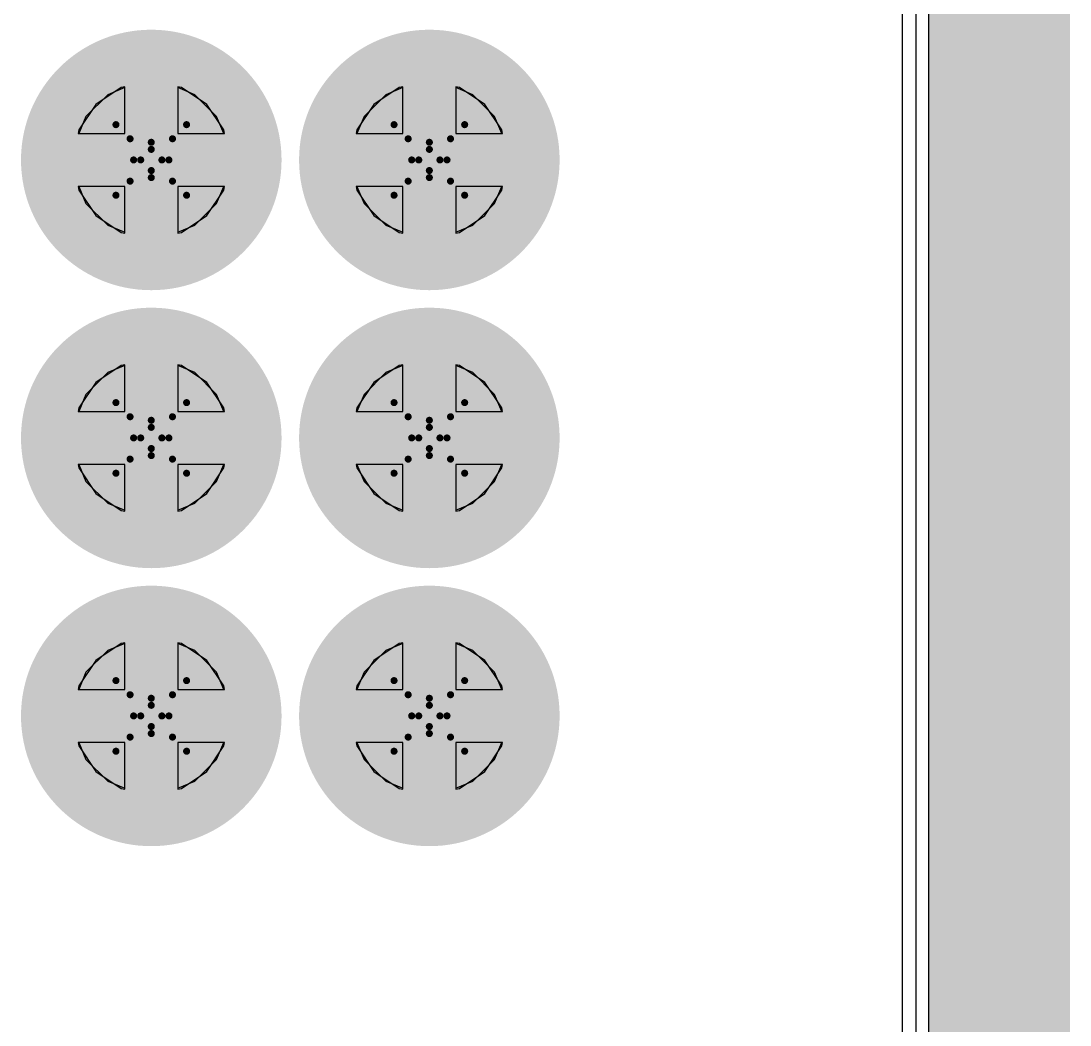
# Model space of a CAD drawing. Header units: millimetres. Extents: x -0.2 to 11.1, y -5.4 to 4.7.
# Drawn here: x 2.4198 to 2.7169, y 1.8376 to 2.122 of the extents above; entities that cross this region are included whole.
import ezdxf

# ---------------------------------------------------------------- set-up
doc = ezdxf.new("R2010")
doc.units = ezdxf.units.MM
doc.header["$MEASUREMENT"] = 0
for name, color, linetype in [('BottomLayer', 5, 'Continuous'), ('DrillDrawing', 1, 'Continuous'), ('InternalPlane1', 76, 'Continuous'), ('InternalPlane2', 16, 'Continuous'), ('KeepOutLayer', 6, 'Continuous'), ('Mechanical1', 6, 'Continuous'), ('Mechanical13', 56, 'Continuous'), ('Mechanical3', 76, 'Continuous'), ('Mechanical5', 56, 'Continuous'), ('TopLayer', 1, 'Continuous'), ('TopOverlay', 2, 'Continuous'), ('ViaHoleLayer', 16, 'Continuous')]:
    doc.layers.add(name, color=color, linetype=linetype)

# ---------------------------------------------------------------- blocks, each defined once
blk = doc.blocks.new('HEADER_2_54MM_1X5___H_SMD_65')
at = {"layer": 'Mechanical1', "const_width": 0.00394}
blk.add_lwpolyline([(-0.26, -0.44917), (0.26, -0.44917)], dxfattribs=at)
at = {"layer": 'Mechanical3', "const_width": 0.00394}
blk.add_lwpolyline([(-0.26299, -0.45669), (0.26457, -0.45669)], dxfattribs=at)
at = {"layer": 'Mechanical5', "const_width": 0.00394}
blk.add_lwpolyline([(-0.26299, -0.45669), (0.26457, -0.45669)], dxfattribs=at)
at = {"layer": 'TopOverlay', "const_width": 0.00787}
blk.add_lwpolyline([(-0.26299, -0.45669), (0.26457, -0.45669)], dxfattribs=at)

msp = doc.modelspace()

# ---------------------------------------------------------------- hatches: boundary and pattern name
at = {"layer": 'BottomLayer'}
h = msp.add_hatch(color=5, dxfattribs=at)
edge = h.paths.add_edge_path()
edge.add_arc((2.45669, 2.08268), 0.01181, 0, 360)
h = msp.add_hatch(color=5, dxfattribs=at)
edge = h.paths.add_edge_path()
edge.add_arc((2.53543, 2.08268), 0.01181, 0, 360)
h = msp.add_hatch(color=5, dxfattribs=at)
edge = h.paths.add_edge_path()
edge.add_arc((2.45669, 2.00394), 0.01181, 0, 360)
h = msp.add_hatch(color=5, dxfattribs=at)
edge = h.paths.add_edge_path()
edge.add_arc((2.53543, 2.00394), 0.01181, 0, 360)
h = msp.add_hatch(color=5, dxfattribs=at)
edge = h.paths.add_edge_path()
edge.add_arc((2.45669, 1.9252), 0.01181, 0, 360)
h = msp.add_hatch(color=5, dxfattribs=at)
edge = h.paths.add_edge_path()
edge.add_arc((2.53543, 1.9252), 0.01181, 0, 360)
at = {"layer": 'InternalPlane2'}
h = msp.add_hatch(color=16, dxfattribs=at)
edge = h.paths.add_edge_path()
edge.add_arc((2.45669, 2.08268), 0.03689, 0, 360)
h = msp.add_hatch(color=16, dxfattribs=at)
edge = h.paths.add_edge_path()
edge.add_arc((2.53543, 2.08268), 0.03689, 0, 360)
h = msp.add_hatch(color=16, dxfattribs=at)
edge = h.paths.add_edge_path()
edge.add_arc((2.45669, 2.00394), 0.03689, 0, 360)
h = msp.add_hatch(color=16, dxfattribs=at)
edge = h.paths.add_edge_path()
edge.add_arc((2.53543, 2.00394), 0.03689, 0, 360)
h = msp.add_hatch(color=16, dxfattribs=at)
edge = h.paths.add_edge_path()
edge.add_arc((2.45669, 1.9252), 0.03689, 0, 360)
h = msp.add_hatch(color=16, dxfattribs=at)
edge = h.paths.add_edge_path()
edge.add_arc((2.53543, 1.9252), 0.03689, 0, 360)
at = {"layer": 'TopLayer'}
h = msp.add_hatch(color=1, dxfattribs=at)
edge = h.paths.add_edge_path()
edge.add_arc((2.45669, 2.08268), 0.01181, 0, 360)
h = msp.add_hatch(color=1, dxfattribs=at)
edge = h.paths.add_edge_path()
edge.add_arc((2.53543, 2.08268), 0.01181, 0, 360)
h = msp.add_hatch(color=1, dxfattribs=at)
edge = h.paths.add_edge_path()
edge.add_arc((2.45669, 2.00394), 0.01181, 0, 360)
h = msp.add_hatch(color=1, dxfattribs=at)
edge = h.paths.add_edge_path()
edge.add_arc((2.53543, 2.00394), 0.01181, 0, 360)
h = msp.add_hatch(color=1, dxfattribs=at)
edge = h.paths.add_edge_path()
edge.add_arc((2.45669, 1.9252), 0.01181, 0, 360)
h = msp.add_hatch(color=1, dxfattribs=at)
edge = h.paths.add_edge_path()
edge.add_arc((2.53543, 1.9252), 0.01181, 0, 360)
at = {"layer": 'ViaHoleLayer'}
h = msp.add_hatch(color=16, dxfattribs=at)
edge = h.paths.add_edge_path()
edge.add_arc((2.45669, 2.08268), 0.00689, 0, 360)
h = msp.add_hatch(color=16, dxfattribs=at)
edge = h.paths.add_edge_path()
edge.add_arc((2.53543, 2.08268), 0.00689, 0, 360)
h = msp.add_hatch(color=16, dxfattribs=at)
edge = h.paths.add_edge_path()
edge.add_arc((2.45669, 2.00394), 0.00689, 0, 360)
h = msp.add_hatch(color=16, dxfattribs=at)
edge = h.paths.add_edge_path()
edge.add_arc((2.53543, 2.00394), 0.00689, 0, 360)
h = msp.add_hatch(color=16, dxfattribs=at)
edge = h.paths.add_edge_path()
edge.add_arc((2.45669, 1.9252), 0.00689, 0, 360)
h = msp.add_hatch(color=16, dxfattribs=at)
edge = h.paths.add_edge_path()
edge.add_arc((2.53543, 1.9252), 0.00689, 0, 360)

# ---------------------------------------------------------------- linework, layer by layer
at = {"layer": 'BottomLayer'}
for p, q in [((2.66929, 2.34646), (2.66929, 1.2126)), ((2.44818, 2.10322), (2.44097, 2.0984)), ((2.44919, 2.10342), (2.44818, 2.10322)), ((2.44919, 2.09018), (2.44919, 2.10342)), ((2.4652, 2.10322), (2.46419, 2.10342)), ((2.46419, 2.10342), (2.46419, 2.09018)), ((2.47242, 2.0984), (2.4652, 2.10322)), ((2.52692, 2.10322), (2.51971, 2.0984)), ((2.52793, 2.10342), (2.52692, 2.10322)), ((2.52793, 2.09018), (2.52793, 2.10342)), ((2.54394, 2.10322), (2.54293, 2.10342)), ((2.54293, 2.10342), (2.54293, 2.09018)), ((2.55116, 2.0984), (2.54394, 2.10322)), ((2.44097, 2.0984), (2.43615, 2.09119)), ((2.47724, 2.09119), (2.47242, 2.0984)), ((2.51971, 2.0984), (2.51489, 2.09119)), ((2.55598, 2.09119), (2.55116, 2.0984)), ((2.43615, 2.09119), (2.43595, 2.09018)), ((2.43595, 2.09018), (2.44919, 2.09018)), ((2.46419, 2.09018), (2.47744, 2.09018)), ((2.47744, 2.09018), (2.47724, 2.09119)), ((2.51489, 2.09119), (2.51469, 2.09018)), ((2.51469, 2.09018), (2.52793, 2.09018)), ((2.54293, 2.09018), (2.55618, 2.09018)), ((2.55618, 2.09018), (2.55598, 2.09119)), ((2.44919, 2.07518), (2.43595, 2.07518)), ((2.43595, 2.07518), (2.43615, 2.07417)), ((2.43615, 2.07417), (2.44097, 2.06695)), ((2.44919, 2.06193), (2.44919, 2.07518)), ((2.47744, 2.07518), (2.46419, 2.07518)), ((2.46419, 2.07518), (2.46419, 2.06193)), ((2.47242, 2.06695), (2.47724, 2.07417)), ((2.47724, 2.07417), (2.47744, 2.07518)), ((2.52793, 2.07518), (2.51469, 2.07518)), ((2.51469, 2.07518), (2.51489, 2.07417)), ((2.51489, 2.07417), (2.51971, 2.06695)), ((2.52793, 2.06193), (2.52793, 2.07518)), ((2.55618, 2.07518), (2.54293, 2.07518)), ((2.54293, 2.07518), (2.54293, 2.06193)), ((2.55116, 2.06695), (2.55598, 2.07417)), ((2.55598, 2.07417), (2.55618, 2.07518)), ((2.44097, 2.06695), (2.44818, 2.06213)), ((2.4652, 2.06213), (2.47242, 2.06695)), ((2.51971, 2.06695), (2.52692, 2.06213)), ((2.54394, 2.06213), (2.55116, 2.06695)), ((2.44818, 2.06213), (2.44919, 2.06193)), ((2.46419, 2.06193), (2.4652, 2.06213)), ((2.52692, 2.06213), (2.52793, 2.06193)), ((2.54293, 2.06193), (2.54394, 2.06213)), ((2.44818, 2.02448), (2.44097, 2.01966)), ((2.44919, 2.02468), (2.44818, 2.02448)), ((2.44919, 2.01144), (2.44919, 2.02468)), ((2.4652, 2.02448), (2.46419, 2.02468)), ((2.46419, 2.02468), (2.46419, 2.01144)), ((2.47242, 2.01966), (2.4652, 2.02448)), ((2.52692, 2.02448), (2.51971, 2.01966)), ((2.52793, 2.02468), (2.52692, 2.02448)), ((2.52793, 2.01144), (2.52793, 2.02468)), ((2.54394, 2.02448), (2.54293, 2.02468)), ((2.54293, 2.02468), (2.54293, 2.01144)), ((2.55116, 2.01966), (2.54394, 2.02448)), ((2.44097, 2.01966), (2.43615, 2.01245)), ((2.47724, 2.01245), (2.47242, 2.01966)), ((2.51971, 2.01966), (2.51489, 2.01245)), ((2.55598, 2.01245), (2.55116, 2.01966)), ((2.43615, 2.01245), (2.43595, 2.01144)), ((2.43595, 2.01144), (2.44919, 2.01144)), ((2.46419, 2.01144), (2.47744, 2.01144)), ((2.47744, 2.01144), (2.47724, 2.01245)), ((2.51489, 2.01245), (2.51469, 2.01144)), ((2.51469, 2.01144), (2.52793, 2.01144)), ((2.54293, 2.01144), (2.55618, 2.01144)), ((2.55618, 2.01144), (2.55598, 2.01245)), ((2.44919, 1.99644), (2.43595, 1.99644)), ((2.43595, 1.99644), (2.43615, 1.99543)), ((2.44919, 1.98319), (2.44919, 1.99644)), ((2.47744, 1.99644), (2.46419, 1.99644)), ((2.46419, 1.99644), (2.46419, 1.98319)), ((2.47724, 1.99543), (2.47744, 1.99644)), ((2.52793, 1.99644), (2.51469, 1.99644)), ((2.51469, 1.99644), (2.51489, 1.99543)), ((2.52793, 1.98319), (2.52793, 1.99644)), ((2.55618, 1.99644), (2.54293, 1.99644)), ((2.54293, 1.99644), (2.54293, 1.98319)), ((2.55598, 1.99543), (2.55618, 1.99644)), ((2.43615, 1.99543), (2.44097, 1.98821)), ((2.47242, 1.98821), (2.47724, 1.99543)), ((2.51489, 1.99543), (2.51971, 1.98821)), ((2.55116, 1.98821), (2.55598, 1.99543)), ((2.44097, 1.98821), (2.44818, 1.98339)), ((2.4652, 1.98339), (2.47242, 1.98821)), ((2.51971, 1.98821), (2.52692, 1.98339)), ((2.54394, 1.98339), (2.55116, 1.98821)), ((2.44818, 1.98339), (2.44919, 1.98319)), ((2.46419, 1.98319), (2.4652, 1.98339)), ((2.52692, 1.98339), (2.52793, 1.98319)), ((2.54293, 1.98319), (2.54394, 1.98339)), ((2.44818, 1.94574), (2.44097, 1.94092)), ((2.44919, 1.94594), (2.44818, 1.94574)), ((2.44919, 1.9327), (2.44919, 1.94594)), ((2.4652, 1.94574), (2.46419, 1.94594)), ((2.46419, 1.94594), (2.46419, 1.9327)), ((2.47242, 1.94092), (2.4652, 1.94574)), ((2.52692, 1.94574), (2.51971, 1.94092)), ((2.52793, 1.94594), (2.52692, 1.94574)), ((2.52793, 1.9327), (2.52793, 1.94594)), ((2.54394, 1.94574), (2.54293, 1.94594)), ((2.54293, 1.94594), (2.54293, 1.9327)), ((2.55116, 1.94092), (2.54394, 1.94574)), ((2.44097, 1.94092), (2.43615, 1.93371)), ((2.47724, 1.93371), (2.47242, 1.94092)), ((2.51971, 1.94092), (2.51489, 1.93371)), ((2.55598, 1.93371), (2.55116, 1.94092)), ((2.43615, 1.93371), (2.43595, 1.9327)), ((2.43595, 1.9327), (2.44919, 1.9327)), ((2.46419, 1.9327), (2.47744, 1.9327)), ((2.47744, 1.9327), (2.47724, 1.93371)), ((2.51489, 1.93371), (2.51469, 1.9327)), ((2.51469, 1.9327), (2.52793, 1.9327)), ((2.54293, 1.9327), (2.55618, 1.9327)), ((2.55618, 1.9327), (2.55598, 1.93371)), ((2.44919, 1.9177), (2.43595, 1.9177)), ((2.43595, 1.9177), (2.43615, 1.91669)), ((2.43615, 1.91669), (2.44097, 1.90947)), ((2.44919, 1.90445), (2.44919, 1.9177)), ((2.47744, 1.9177), (2.46419, 1.9177)), ((2.46419, 1.9177), (2.46419, 1.90445)), ((2.47242, 1.90947), (2.47724, 1.91669)), ((2.47724, 1.91669), (2.47744, 1.9177)), ((2.52793, 1.9177), (2.51469, 1.9177)), ((2.51469, 1.9177), (2.51489, 1.91669)), ((2.51489, 1.91669), (2.51971, 1.90947)), ((2.52793, 1.90445), (2.52793, 1.9177)), ((2.55618, 1.9177), (2.54293, 1.9177)), ((2.54293, 1.9177), (2.54293, 1.90445)), ((2.55116, 1.90947), (2.55598, 1.91669)), ((2.55598, 1.91669), (2.55618, 1.9177)), ((2.44097, 1.90947), (2.44818, 1.90465)), ((2.4652, 1.90465), (2.47242, 1.90947)), ((2.51971, 1.90947), (2.52692, 1.90465)), ((2.54394, 1.90465), (2.55116, 1.90947)), ((2.44818, 1.90465), (2.44919, 1.90445)), ((2.46419, 1.90445), (2.4652, 1.90465)), ((2.52692, 1.90465), (2.52793, 1.90445)), ((2.54293, 1.90445), (2.54394, 1.90465))]:
    msp.add_line(p, q, dxfattribs=at)
at = {"layer": 'DrillDrawing', "const_width": 0.002}
for points in [[(2.44669, 2.09268), (2.45669, 2.08768)], [(2.44669, 2.09268), (2.45169, 2.08268)], [(2.45669, 2.08768), (2.46669, 2.09268)], [(2.46169, 2.08268), (2.46669, 2.09268)], [(2.52543, 2.09268), (2.53543, 2.08768)], [(2.52543, 2.09268), (2.53043, 2.08268)], [(2.53543, 2.08768), (2.54543, 2.09268)], [(2.54043, 2.08268), (2.54543, 2.09268)], [(2.45069, 2.08868), (2.45669, 2.08568)], [(2.45069, 2.08868), (2.45369, 2.08268)], [(2.45669, 2.08568), (2.46269, 2.08868)], [(2.45969, 2.08268), (2.46269, 2.08868)], [(2.52943, 2.08868), (2.53543, 2.08568)], [(2.52943, 2.08868), (2.53243, 2.08268)], [(2.53543, 2.08568), (2.54143, 2.08868)], [(2.53843, 2.08268), (2.54143, 2.08868)], [(2.44669, 2.07268), (2.45169, 2.08268)], [(2.45069, 2.07668), (2.45369, 2.08268)], [(2.45969, 2.08268), (2.46269, 2.07668)], [(2.46169, 2.08268), (2.46669, 2.07268)], [(2.52543, 2.07268), (2.53043, 2.08268)], [(2.52943, 2.07668), (2.53243, 2.08268)], [(2.53843, 2.08268), (2.54143, 2.07668)], [(2.54043, 2.08268), (2.54543, 2.07268)], [(2.45069, 2.07668), (2.45669, 2.07968)], [(2.45669, 2.07968), (2.46269, 2.07668)], [(2.52943, 2.07668), (2.53543, 2.07968)], [(2.53543, 2.07968), (2.54143, 2.07668)], [(2.44669, 2.07268), (2.45669, 2.07768)], [(2.45669, 2.07768), (2.46669, 2.07268)], [(2.52543, 2.07268), (2.53543, 2.07768)], [(2.53543, 2.07768), (2.54543, 2.07268)], [(2.44669, 2.01394), (2.45669, 2.00894)], [(2.44669, 2.01394), (2.45169, 2.00394)], [(2.45669, 2.00894), (2.46669, 2.01394)], [(2.46169, 2.00394), (2.46669, 2.01394)], [(2.52543, 2.01394), (2.53543, 2.00894)], [(2.52543, 2.01394), (2.53043, 2.00394)], [(2.53543, 2.00894), (2.54543, 2.01394)], [(2.54043, 2.00394), (2.54543, 2.01394)], [(2.45069, 2.00994), (2.45669, 2.00694)], [(2.45069, 2.00994), (2.45369, 2.00394)], [(2.45669, 2.00694), (2.46269, 2.00994)], [(2.45969, 2.00394), (2.46269, 2.00994)], [(2.52943, 2.00994), (2.53543, 2.00694)], [(2.52943, 2.00994), (2.53243, 2.00394)], [(2.53543, 2.00694), (2.54143, 2.00994)], [(2.53843, 2.00394), (2.54143, 2.00994)], [(2.44669, 1.99394), (2.45169, 2.00394)], [(2.45069, 1.99794), (2.45369, 2.00394)], [(2.45969, 2.00394), (2.46269, 1.99794)], [(2.46169, 2.00394), (2.46669, 1.99394)], [(2.52543, 1.99394), (2.53043, 2.00394)], [(2.52943, 1.99794), (2.53243, 2.00394)], [(2.53843, 2.00394), (2.54143, 1.99794)], [(2.54043, 2.00394), (2.54543, 1.99394)], [(2.44669, 1.99394), (2.45669, 1.99894)], [(2.45069, 1.99794), (2.45669, 2.00094)], [(2.45669, 2.00094), (2.46269, 1.99794)], [(2.45669, 1.99894), (2.46669, 1.99394)], [(2.52543, 1.99394), (2.53543, 1.99894)], [(2.52943, 1.99794), (2.53543, 2.00094)], [(2.53543, 2.00094), (2.54143, 1.99794)], [(2.53543, 1.99894), (2.54543, 1.99394)], [(2.44669, 1.9352), (2.45669, 1.9302)], [(2.44669, 1.9352), (2.45169, 1.9252)], [(2.45669, 1.9302), (2.46669, 1.9352)], [(2.46169, 1.9252), (2.46669, 1.9352)], [(2.52543, 1.9352), (2.53543, 1.9302)], [(2.52543, 1.9352), (2.53043, 1.9252)], [(2.53543, 1.9302), (2.54543, 1.9352)], [(2.54043, 1.9252), (2.54543, 1.9352)], [(2.45069, 1.9312), (2.45669, 1.9282)], [(2.45069, 1.9312), (2.45369, 1.9252)], [(2.45669, 1.9282), (2.46269, 1.9312)], [(2.45969, 1.9252), (2.46269, 1.9312)], [(2.52943, 1.9312), (2.53543, 1.9282)], [(2.52943, 1.9312), (2.53243, 1.9252)], [(2.53543, 1.9282), (2.54143, 1.9312)], [(2.53843, 1.9252), (2.54143, 1.9312)], [(2.44669, 1.9152), (2.45169, 1.9252)], [(2.45069, 1.9192), (2.45369, 1.9252)], [(2.45969, 1.9252), (2.46269, 1.9192)], [(2.46169, 1.9252), (2.46669, 1.9152)], [(2.52543, 1.9152), (2.53043, 1.9252)], [(2.52943, 1.9192), (2.53243, 1.9252)], [(2.53843, 1.9252), (2.54143, 1.9192)], [(2.54043, 1.9252), (2.54543, 1.9152)], [(2.45069, 1.9192), (2.45669, 1.9222)], [(2.45669, 1.9222), (2.46269, 1.9192)], [(2.52943, 1.9192), (2.53543, 1.9222)], [(2.53543, 1.9222), (2.54143, 1.9192)], [(2.44669, 1.9152), (2.45669, 1.9202)], [(2.45669, 1.9202), (2.46669, 1.9152)], [(2.52543, 1.9152), (2.53543, 1.9202)], [(2.53543, 1.9202), (2.54543, 1.9152)]]:
    msp.add_lwpolyline(points, dxfattribs=at)
at = {"layer": 'DrillDrawing', "const_width": 0.001}
for points in [[(2.44619, 2.09268, 1), (2.44719, 2.09268, 1)], [(2.44619, 2.09268, 1), (2.44719, 2.09268, 1)], [(2.46619, 2.09268, 1), (2.46719, 2.09268, 1)], [(2.46619, 2.09268, 1), (2.46719, 2.09268, 1)], [(2.52493, 2.09268, 1), (2.52593, 2.09268, 1)], [(2.52493, 2.09268, 1), (2.52593, 2.09268, 1)], [(2.54493, 2.09268, 1), (2.54593, 2.09268, 1)], [(2.54493, 2.09268, 1), (2.54593, 2.09268, 1)], [(2.45019, 2.08868, 1), (2.45119, 2.08868, 1)], [(2.45019, 2.08868, 1), (2.45119, 2.08868, 1)], [(2.45619, 2.08768, 1), (2.45719, 2.08768, 1)], [(2.45619, 2.08768, 1), (2.45719, 2.08768, 1)], [(2.46219, 2.08868, 1), (2.46319, 2.08868, 1)], [(2.46219, 2.08868, 1), (2.46319, 2.08868, 1)], [(2.52893, 2.08868, 1), (2.52993, 2.08868, 1)], [(2.52893, 2.08868, 1), (2.52993, 2.08868, 1)], [(2.53493, 2.08768, 1), (2.53593, 2.08768, 1)], [(2.53493, 2.08768, 1), (2.53593, 2.08768, 1)], [(2.54093, 2.08868, 1), (2.54193, 2.08868, 1)], [(2.54093, 2.08868, 1), (2.54193, 2.08868, 1)], [(2.45619, 2.08568, 1), (2.45719, 2.08568, 1)], [(2.45619, 2.08568, 1), (2.45719, 2.08568, 1)], [(2.53493, 2.08568, 1), (2.53593, 2.08568, 1)], [(2.53493, 2.08568, 1), (2.53593, 2.08568, 1)], [(2.45119, 2.08268, 1), (2.45219, 2.08268, 1)], [(2.45119, 2.08268, 1), (2.45219, 2.08268, 1)], [(2.45319, 2.08268, 1), (2.45419, 2.08268, 1)], [(2.45319, 2.08268, 1), (2.45419, 2.08268, 1)], [(2.45919, 2.08268, 1), (2.46019, 2.08268, 1)], [(2.45919, 2.08268, 1), (2.46019, 2.08268, 1)], [(2.46119, 2.08268, 1), (2.46219, 2.08268, 1)], [(2.46119, 2.08268, 1), (2.46219, 2.08268, 1)], [(2.52993, 2.08268, 1), (2.53093, 2.08268, 1)], [(2.52993, 2.08268, 1), (2.53093, 2.08268, 1)], [(2.53193, 2.08268, 1), (2.53293, 2.08268, 1)], [(2.53193, 2.08268, 1), (2.53293, 2.08268, 1)], [(2.53793, 2.08268, 1), (2.53893, 2.08268, 1)], [(2.53793, 2.08268, 1), (2.53893, 2.08268, 1)], [(2.53993, 2.08268, 1), (2.54093, 2.08268, 1)], [(2.53993, 2.08268, 1), (2.54093, 2.08268, 1)], [(2.45619, 2.07968, 1), (2.45719, 2.07968, 1)], [(2.45619, 2.07968, 1), (2.45719, 2.07968, 1)], [(2.53493, 2.07968, 1), (2.53593, 2.07968, 1)], [(2.53493, 2.07968, 1), (2.53593, 2.07968, 1)], [(2.45019, 2.07668, 1), (2.45119, 2.07668, 1)], [(2.45019, 2.07668, 1), (2.45119, 2.07668, 1)], [(2.45619, 2.07768, 1), (2.45719, 2.07768, 1)], [(2.45619, 2.07768, 1), (2.45719, 2.07768, 1)], [(2.46219, 2.07668, 1), (2.46319, 2.07668, 1)], [(2.46219, 2.07668, 1), (2.46319, 2.07668, 1)], [(2.52893, 2.07668, 1), (2.52993, 2.07668, 1)], [(2.52893, 2.07668, 1), (2.52993, 2.07668, 1)], [(2.53493, 2.07768, 1), (2.53593, 2.07768, 1)], [(2.53493, 2.07768, 1), (2.53593, 2.07768, 1)], [(2.54093, 2.07668, 1), (2.54193, 2.07668, 1)], [(2.54093, 2.07668, 1), (2.54193, 2.07668, 1)], [(2.44619, 2.07268, 1), (2.44719, 2.07268, 1)], [(2.44619, 2.07268, 1), (2.44719, 2.07268, 1)], [(2.46619, 2.07268, 1), (2.46719, 2.07268, 1)], [(2.46619, 2.07268, 1), (2.46719, 2.07268, 1)], [(2.52493, 2.07268, 1), (2.52593, 2.07268, 1)], [(2.52493, 2.07268, 1), (2.52593, 2.07268, 1)], [(2.54493, 2.07268, 1), (2.54593, 2.07268, 1)], [(2.54493, 2.07268, 1), (2.54593, 2.07268, 1)], [(2.44619, 2.01394, 1), (2.44719, 2.01394, 1)], [(2.44619, 2.01394, 1), (2.44719, 2.01394, 1)], [(2.46619, 2.01394, 1), (2.46719, 2.01394, 1)], [(2.46619, 2.01394, 1), (2.46719, 2.01394, 1)], [(2.52493, 2.01394, 1), (2.52593, 2.01394, 1)], [(2.52493, 2.01394, 1), (2.52593, 2.01394, 1)], [(2.54493, 2.01394, 1), (2.54593, 2.01394, 1)], [(2.54493, 2.01394, 1), (2.54593, 2.01394, 1)], [(2.45019, 2.00994, 1), (2.45119, 2.00994, 1)], [(2.45019, 2.00994, 1), (2.45119, 2.00994, 1)], [(2.45619, 2.00894, 1), (2.45719, 2.00894, 1)], [(2.45619, 2.00894, 1), (2.45719, 2.00894, 1)], [(2.46219, 2.00994, 1), (2.46319, 2.00994, 1)], [(2.46219, 2.00994, 1), (2.46319, 2.00994, 1)], [(2.52893, 2.00994, 1), (2.52993, 2.00994, 1)], [(2.52893, 2.00994, 1), (2.52993, 2.00994, 1)], [(2.53493, 2.00894, 1), (2.53593, 2.00894, 1)], [(2.53493, 2.00894, 1), (2.53593, 2.00894, 1)], [(2.54093, 2.00994, 1), (2.54193, 2.00994, 1)], [(2.54093, 2.00994, 1), (2.54193, 2.00994, 1)], [(2.45619, 2.00694, 1), (2.45719, 2.00694, 1)], [(2.45619, 2.00694, 1), (2.45719, 2.00694, 1)], [(2.53493, 2.00694, 1), (2.53593, 2.00694, 1)], [(2.53493, 2.00694, 1), (2.53593, 2.00694, 1)], [(2.45119, 2.00394, 1), (2.45219, 2.00394, 1)], [(2.45119, 2.00394, 1), (2.45219, 2.00394, 1)], [(2.45319, 2.00394, 1), (2.45419, 2.00394, 1)], [(2.45319, 2.00394, 1), (2.45419, 2.00394, 1)], [(2.45919, 2.00394, 1), (2.46019, 2.00394, 1)], [(2.45919, 2.00394, 1), (2.46019, 2.00394, 1)], [(2.46119, 2.00394, 1), (2.46219, 2.00394, 1)], [(2.46119, 2.00394, 1), (2.46219, 2.00394, 1)], [(2.52993, 2.00394, 1), (2.53093, 2.00394, 1)], [(2.52993, 2.00394, 1), (2.53093, 2.00394, 1)], [(2.53193, 2.00394, 1), (2.53293, 2.00394, 1)], [(2.53193, 2.00394, 1), (2.53293, 2.00394, 1)], [(2.53793, 2.00394, 1), (2.53893, 2.00394, 1)], [(2.53793, 2.00394, 1), (2.53893, 2.00394, 1)], [(2.53993, 2.00394, 1), (2.54093, 2.00394, 1)], [(2.53993, 2.00394, 1), (2.54093, 2.00394, 1)], [(2.45619, 2.00094, 1), (2.45719, 2.00094, 1)], [(2.45619, 2.00094, 1), (2.45719, 2.00094, 1)], [(2.45619, 1.99894, 1), (2.45719, 1.99894, 1)], [(2.45619, 1.99894, 1), (2.45719, 1.99894, 1)], [(2.53493, 2.00094, 1), (2.53593, 2.00094, 1)], [(2.53493, 2.00094, 1), (2.53593, 2.00094, 1)], [(2.53493, 1.99894, 1), (2.53593, 1.99894, 1)], [(2.53493, 1.99894, 1), (2.53593, 1.99894, 1)], [(2.45019, 1.99794, 1), (2.45119, 1.99794, 1)], [(2.45019, 1.99794, 1), (2.45119, 1.99794, 1)], [(2.46219, 1.99794, 1), (2.46319, 1.99794, 1)], [(2.46219, 1.99794, 1), (2.46319, 1.99794, 1)], [(2.52893, 1.99794, 1), (2.52993, 1.99794, 1)], [(2.52893, 1.99794, 1), (2.52993, 1.99794, 1)], [(2.54093, 1.99794, 1), (2.54193, 1.99794, 1)], [(2.54093, 1.99794, 1), (2.54193, 1.99794, 1)], [(2.44619, 1.99394, 1), (2.44719, 1.99394, 1)], [(2.44619, 1.99394, 1), (2.44719, 1.99394, 1)], [(2.46619, 1.99394, 1), (2.46719, 1.99394, 1)], [(2.46619, 1.99394, 1), (2.46719, 1.99394, 1)], [(2.52493, 1.99394, 1), (2.52593, 1.99394, 1)], [(2.52493, 1.99394, 1), (2.52593, 1.99394, 1)], [(2.54493, 1.99394, 1), (2.54593, 1.99394, 1)], [(2.54493, 1.99394, 1), (2.54593, 1.99394, 1)], [(2.44619, 1.9352, 1), (2.44719, 1.9352, 1)], [(2.44619, 1.9352, 1), (2.44719, 1.9352, 1)], [(2.46619, 1.9352, 1), (2.46719, 1.9352, 1)], [(2.46619, 1.9352, 1), (2.46719, 1.9352, 1)], [(2.52493, 1.9352, 1), (2.52593, 1.9352, 1)], [(2.52493, 1.9352, 1), (2.52593, 1.9352, 1)], [(2.54493, 1.9352, 1), (2.54593, 1.9352, 1)], [(2.54493, 1.9352, 1), (2.54593, 1.9352, 1)], [(2.45019, 1.9312, 1), (2.45119, 1.9312, 1)], [(2.45019, 1.9312, 1), (2.45119, 1.9312, 1)], [(2.45619, 1.9302, 1), (2.45719, 1.9302, 1)], [(2.45619, 1.9302, 1), (2.45719, 1.9302, 1)], [(2.46219, 1.9312, 1), (2.46319, 1.9312, 1)], [(2.46219, 1.9312, 1), (2.46319, 1.9312, 1)], [(2.52893, 1.9312, 1), (2.52993, 1.9312, 1)], [(2.52893, 1.9312, 1), (2.52993, 1.9312, 1)], [(2.53493, 1.9302, 1), (2.53593, 1.9302, 1)], [(2.53493, 1.9302, 1), (2.53593, 1.9302, 1)], [(2.54093, 1.9312, 1), (2.54193, 1.9312, 1)], [(2.54093, 1.9312, 1), (2.54193, 1.9312, 1)], [(2.45619, 1.9282, 1), (2.45719, 1.9282, 1)], [(2.45619, 1.9282, 1), (2.45719, 1.9282, 1)], [(2.53493, 1.9282, 1), (2.53593, 1.9282, 1)], [(2.53493, 1.9282, 1), (2.53593, 1.9282, 1)], [(2.45119, 1.9252, 1), (2.45219, 1.9252, 1)], [(2.45119, 1.9252, 1), (2.45219, 1.9252, 1)], [(2.45319, 1.9252, 1), (2.45419, 1.9252, 1)], [(2.45319, 1.9252, 1), (2.45419, 1.9252, 1)], [(2.45919, 1.9252, 1), (2.46019, 1.9252, 1)], [(2.45919, 1.9252, 1), (2.46019, 1.9252, 1)], [(2.46119, 1.9252, 1), (2.46219, 1.9252, 1)], [(2.46119, 1.9252, 1), (2.46219, 1.9252, 1)], [(2.52993, 1.9252, 1), (2.53093, 1.9252, 1)], [(2.52993, 1.9252, 1), (2.53093, 1.9252, 1)], [(2.53193, 1.9252, 1), (2.53293, 1.9252, 1)], [(2.53193, 1.9252, 1), (2.53293, 1.9252, 1)], [(2.53793, 1.9252, 1), (2.53893, 1.9252, 1)], [(2.53793, 1.9252, 1), (2.53893, 1.9252, 1)], [(2.53993, 1.9252, 1), (2.54093, 1.9252, 1)], [(2.53993, 1.9252, 1), (2.54093, 1.9252, 1)], [(2.45619, 1.9222, 1), (2.45719, 1.9222, 1)], [(2.45619, 1.9222, 1), (2.45719, 1.9222, 1)], [(2.53493, 1.9222, 1), (2.53593, 1.9222, 1)], [(2.53493, 1.9222, 1), (2.53593, 1.9222, 1)], [(2.45019, 1.9192, 1), (2.45119, 1.9192, 1)], [(2.45019, 1.9192, 1), (2.45119, 1.9192, 1)], [(2.45619, 1.9202, 1), (2.45719, 1.9202, 1)], [(2.45619, 1.9202, 1), (2.45719, 1.9202, 1)], [(2.46219, 1.9192, 1), (2.46319, 1.9192, 1)], [(2.46219, 1.9192, 1), (2.46319, 1.9192, 1)], [(2.52893, 1.9192, 1), (2.52993, 1.9192, 1)], [(2.52893, 1.9192, 1), (2.52993, 1.9192, 1)], [(2.53493, 1.9202, 1), (2.53593, 1.9202, 1)], [(2.53493, 1.9202, 1), (2.53593, 1.9202, 1)], [(2.54093, 1.9192, 1), (2.54193, 1.9192, 1)], [(2.54093, 1.9192, 1), (2.54193, 1.9192, 1)], [(2.44619, 1.9152, 1), (2.44719, 1.9152, 1)], [(2.44619, 1.9152, 1), (2.44719, 1.9152, 1)], [(2.46619, 1.9152, 1), (2.46719, 1.9152, 1)], [(2.46619, 1.9152, 1), (2.46719, 1.9152, 1)], [(2.52493, 1.9152, 1), (2.52593, 1.9152, 1)], [(2.52493, 1.9152, 1), (2.52593, 1.9152, 1)], [(2.54493, 1.9152, 1), (2.54593, 1.9152, 1)], [(2.54493, 1.9152, 1), (2.54593, 1.9152, 1)]]:
    msp.add_lwpolyline(points, format="xyb", close=True, dxfattribs=at)
at = {"layer": 'InternalPlane1'}
msp.add_line((2.67675, 2.62205), (2.67675, 1.05159), dxfattribs=at)
at = {"layer": 'InternalPlane1', "const_width": 0.04}
msp.add_lwpolyline([(2.69685, 1.0315), (2.69685, 3.6063)], dxfattribs=at)
at = {"layer": 'InternalPlane1', "const_width": 0.01}
for points in [[(2.4475, 2.10795, -0.176327), (2.46589, 2.10795)], [(2.52624, 2.10795, -0.176327), (2.54463, 2.10795)], [(2.43142, 2.07348, -0.176327), (2.43142, 2.09187)], [(2.48196, 2.09187, -0.176327), (2.48196, 2.07348)], [(2.51017, 2.07348, -0.176327), (2.51017, 2.09187)], [(2.5607, 2.09187, -0.176327), (2.5607, 2.07348)], [(2.46589, 2.05741, -0.176327), (2.4475, 2.05741)], [(2.54463, 2.05741, -0.176327), (2.52624, 2.05741)], [(2.4475, 2.02921, -0.176327), (2.46589, 2.02921)], [(2.52624, 2.02921, -0.176327), (2.54463, 2.02921)], [(2.43142, 1.99474, -0.176327), (2.43142, 2.01313)], [(2.48196, 2.01313, -0.176327), (2.48196, 1.99474)], [(2.51017, 1.99474, -0.176327), (2.51017, 2.01313)], [(2.5607, 2.01313, -0.176327), (2.5607, 1.99474)], [(2.46589, 1.97867, -0.176327), (2.4475, 1.97867)], [(2.54463, 1.97867, -0.176327), (2.52624, 1.97867)], [(2.4475, 1.95046, -0.176327), (2.46589, 1.95046)], [(2.52624, 1.95046, -0.176327), (2.54463, 1.95046)], [(2.43142, 1.916, -0.176327), (2.43142, 1.93439)], [(2.48196, 1.93439, -0.176327), (2.48196, 1.916)], [(2.51017, 1.916, -0.176327), (2.51017, 1.93439)], [(2.5607, 1.93439, -0.176327), (2.5607, 1.916)], [(2.46589, 1.89993, -0.176327), (2.4475, 1.89993)], [(2.54463, 1.89993, -0.176327), (2.52624, 1.89993)]]:
    msp.add_lwpolyline(points, format="xyb", dxfattribs=at)
at = {"layer": 'InternalPlane1', "const_width": 0.005}
for points in [[(2.445, 2.10795, 1), (2.45, 2.10795, 1)], [(2.46339, 2.10795, 1), (2.46839, 2.10795, 1)], [(2.52374, 2.10795, 1), (2.52874, 2.10795, 1)], [(2.54213, 2.10795, 1), (2.54713, 2.10795, 1)], [(2.42892, 2.09187, 1), (2.43392, 2.09187, 1)], [(2.47946, 2.09187, 1), (2.48446, 2.09187, 1)], [(2.50766, 2.09187, 1), (2.51267, 2.09187, 1)], [(2.5582, 2.09187, 1), (2.5632, 2.09187, 1)], [(2.42892, 2.07348, 1), (2.43392, 2.07348, 1)], [(2.47946, 2.07348, 1), (2.48446, 2.07348, 1)], [(2.50766, 2.07348, 1), (2.51267, 2.07348, 1)], [(2.5582, 2.07348, 1), (2.5632, 2.07348, 1)], [(2.445, 2.05741, 1), (2.45, 2.05741, 1)], [(2.46339, 2.05741, 1), (2.46839, 2.05741, 1)], [(2.52374, 2.05741, 1), (2.52874, 2.05741, 1)], [(2.54213, 2.05741, 1), (2.54713, 2.05741, 1)], [(2.445, 2.02921, 1), (2.45, 2.02921, 1)], [(2.46339, 2.02921, 1), (2.46839, 2.02921, 1)], [(2.52374, 2.02921, 1), (2.52874, 2.02921, 1)], [(2.54213, 2.02921, 1), (2.54713, 2.02921, 1)], [(2.42892, 2.01313, 1), (2.43392, 2.01313, 1)], [(2.47946, 2.01313, 1), (2.48446, 2.01313, 1)], [(2.50766, 2.01313, 1), (2.51267, 2.01313, 1)], [(2.5582, 2.01313, 1), (2.5632, 2.01313, 1)], [(2.42892, 1.99474, 1), (2.43392, 1.99474, 1)], [(2.47946, 1.99474, 1), (2.48446, 1.99474, 1)], [(2.50766, 1.99474, 1), (2.51267, 1.99474, 1)], [(2.5582, 1.99474, 1), (2.5632, 1.99474, 1)], [(2.445, 1.97867, 1), (2.45, 1.97867, 1)], [(2.46339, 1.97867, 1), (2.46839, 1.97867, 1)], [(2.52374, 1.97867, 1), (2.52874, 1.97867, 1)], [(2.54213, 1.97867, 1), (2.54713, 1.97867, 1)], [(2.445, 1.95046, 1), (2.45, 1.95046, 1)], [(2.46339, 1.95046, 1), (2.46839, 1.95046, 1)], [(2.52374, 1.95046, 1), (2.52874, 1.95046, 1)], [(2.54213, 1.95046, 1), (2.54713, 1.95046, 1)], [(2.42892, 1.93439, 1), (2.43392, 1.93439, 1)], [(2.47946, 1.93439, 1), (2.48446, 1.93439, 1)], [(2.50766, 1.93439, 1), (2.51267, 1.93439, 1)], [(2.5582, 1.93439, 1), (2.5632, 1.93439, 1)], [(2.42892, 1.916, 1), (2.43392, 1.916, 1)], [(2.47946, 1.916, 1), (2.48446, 1.916, 1)], [(2.50766, 1.916, 1), (2.51267, 1.916, 1)], [(2.5582, 1.916, 1), (2.5632, 1.916, 1)], [(2.445, 1.89993, 1), (2.45, 1.89993, 1)], [(2.46339, 1.89993, 1), (2.46839, 1.89993, 1)], [(2.52374, 1.89993, 1), (2.52874, 1.89993, 1)], [(2.54213, 1.89993, 1), (2.54713, 1.89993, 1)]]:
    msp.add_lwpolyline(points, format="xyb", close=True, dxfattribs=at)
at = {"layer": 'InternalPlane2'}
msp.add_line((2.67675, 2.36093), (2.67675, 1.05159), dxfattribs=at)
at = {"layer": 'InternalPlane2', "const_width": 0.04}
msp.add_lwpolyline([(2.69685, 1.0315), (2.69685, 3.6063)], dxfattribs=at)
at = {"layer": 'KeepOutLayer', "const_width": 0.01}
msp.add_lwpolyline([(2.69685, 1.02756), (2.69685, 3.6063)], dxfattribs=at)
at = {"layer": 'Mechanical13', "const_width": 0.016}
msp.add_lwpolyline([(2.70472, 1.03937), (2.70472, 3.61417)], dxfattribs=at)
at = {"layer": 'TopLayer'}
for p, q in [((2.67323, 2.26772), (2.67323, 1.20785)), ((2.44919, 2.10318), (2.44434, 2.10117)), ((2.44919, 2.09018), (2.44919, 2.10318)), ((2.46905, 2.10117), (2.46419, 2.10318)), ((2.46419, 2.10318), (2.46419, 2.09018)), ((2.52793, 2.10318), (2.52308, 2.10117)), ((2.52793, 2.09018), (2.52793, 2.10318)), ((2.54779, 2.10117), (2.54293, 2.10318)), ((2.54293, 2.10318), (2.54293, 2.09018)), ((2.44434, 2.10117), (2.4382, 2.09503)), ((2.47518, 2.09503), (2.46905, 2.10117)), ((2.52308, 2.10117), (2.51694, 2.09503)), ((2.55392, 2.09503), (2.54779, 2.10117)), ((2.4382, 2.09503), (2.43619, 2.09018)), ((2.47719, 2.09018), (2.47518, 2.09503)), ((2.51694, 2.09503), (2.51493, 2.09018)), ((2.55593, 2.09018), (2.55392, 2.09503)), ((2.43619, 2.09018), (2.44919, 2.09018)), ((2.46419, 2.09018), (2.47719, 2.09018)), ((2.51493, 2.09018), (2.52793, 2.09018)), ((2.54293, 2.09018), (2.55593, 2.09018)), ((2.44919, 2.07518), (2.43619, 2.07518)), ((2.43619, 2.07518), (2.4382, 2.07032)), ((2.44919, 2.06218), (2.44919, 2.07518)), ((2.47719, 2.07518), (2.46419, 2.07518)), ((2.46419, 2.07518), (2.46419, 2.06218)), ((2.47518, 2.07032), (2.47719, 2.07518)), ((2.52793, 2.07518), (2.51493, 2.07518)), ((2.51493, 2.07518), (2.51694, 2.07032)), ((2.52793, 2.06218), (2.52793, 2.07518)), ((2.55593, 2.07518), (2.54293, 2.07518)), ((2.54293, 2.07518), (2.54293, 2.06218)), ((2.55392, 2.07032), (2.55593, 2.07518)), ((2.4382, 2.07032), (2.44434, 2.06419)), ((2.46905, 2.06419), (2.47518, 2.07032)), ((2.51694, 2.07032), (2.52308, 2.06419)), ((2.54779, 2.06419), (2.55392, 2.07032)), ((2.44434, 2.06419), (2.44919, 2.06218)), ((2.46419, 2.06218), (2.46905, 2.06419)), ((2.52308, 2.06419), (2.52793, 2.06218)), ((2.54293, 2.06218), (2.54779, 2.06419)), ((2.44919, 2.02444), (2.44434, 2.02243)), ((2.44919, 2.01144), (2.44919, 2.02444)), ((2.46905, 2.02243), (2.46419, 2.02444)), ((2.46419, 2.02444), (2.46419, 2.01144)), ((2.52793, 2.02444), (2.52308, 2.02243)), ((2.52793, 2.01144), (2.52793, 2.02444)), ((2.54779, 2.02243), (2.54293, 2.02444)), ((2.54293, 2.02444), (2.54293, 2.01144)), ((2.44434, 2.02243), (2.4382, 2.01629)), ((2.47518, 2.01629), (2.46905, 2.02243)), ((2.52308, 2.02243), (2.51694, 2.01629)), ((2.55392, 2.01629), (2.54779, 2.02243)), ((2.4382, 2.01629), (2.43619, 2.01144)), ((2.47719, 2.01144), (2.47518, 2.01629)), ((2.51694, 2.01629), (2.51493, 2.01144)), ((2.55593, 2.01144), (2.55392, 2.01629)), ((2.43619, 2.01144), (2.44919, 2.01144)), ((2.46419, 2.01144), (2.47719, 2.01144)), ((2.51493, 2.01144), (2.52793, 2.01144)), ((2.54293, 2.01144), (2.55593, 2.01144)), ((2.44919, 1.99644), (2.43619, 1.99644)), ((2.43619, 1.99644), (2.4382, 1.99158)), ((2.44919, 1.98344), (2.44919, 1.99644)), ((2.47719, 1.99644), (2.46419, 1.99644)), ((2.46419, 1.99644), (2.46419, 1.98344)), ((2.47518, 1.99158), (2.47719, 1.99644)), ((2.52793, 1.99644), (2.51493, 1.99644)), ((2.51493, 1.99644), (2.51694, 1.99158)), ((2.52793, 1.98344), (2.52793, 1.99644)), ((2.55593, 1.99644), (2.54293, 1.99644)), ((2.54293, 1.99644), (2.54293, 1.98344)), ((2.55392, 1.99158), (2.55593, 1.99644)), ((2.4382, 1.99158), (2.44434, 1.98545)), ((2.46905, 1.98545), (2.47518, 1.99158)), ((2.51694, 1.99158), (2.52308, 1.98545)), ((2.54779, 1.98545), (2.55392, 1.99158)), ((2.44434, 1.98545), (2.44919, 1.98344)), ((2.46419, 1.98344), (2.46905, 1.98545)), ((2.52308, 1.98545), (2.52793, 1.98344)), ((2.54293, 1.98344), (2.54779, 1.98545)), ((2.44434, 1.94369), (2.4382, 1.93755)), ((2.44919, 1.9457), (2.44434, 1.94369)), ((2.44919, 1.9327), (2.44919, 1.9457)), ((2.46905, 1.94369), (2.46419, 1.9457)), ((2.46419, 1.9457), (2.46419, 1.9327)), ((2.47518, 1.93755), (2.46905, 1.94369)), ((2.52308, 1.94369), (2.51694, 1.93755)), ((2.52793, 1.9457), (2.52308, 1.94369)), ((2.52793, 1.9327), (2.52793, 1.9457)), ((2.54779, 1.94369), (2.54293, 1.9457)), ((2.54293, 1.9457), (2.54293, 1.9327)), ((2.55392, 1.93755), (2.54779, 1.94369)), ((2.4382, 1.93755), (2.43619, 1.9327)), ((2.47719, 1.9327), (2.47518, 1.93755)), ((2.51694, 1.93755), (2.51493, 1.9327)), ((2.55593, 1.9327), (2.55392, 1.93755)), ((2.43619, 1.9327), (2.44919, 1.9327)), ((2.46419, 1.9327), (2.47719, 1.9327)), ((2.51493, 1.9327), (2.52793, 1.9327)), ((2.54293, 1.9327), (2.55593, 1.9327)), ((2.44919, 1.9177), (2.43619, 1.9177)), ((2.43619, 1.9177), (2.4382, 1.91284)), ((2.44919, 1.9047), (2.44919, 1.9177)), ((2.47719, 1.9177), (2.46419, 1.9177)), ((2.46419, 1.9177), (2.46419, 1.9047)), ((2.47518, 1.91284), (2.47719, 1.9177)), ((2.52793, 1.9177), (2.51493, 1.9177)), ((2.51493, 1.9177), (2.51694, 1.91284)), ((2.52793, 1.9047), (2.52793, 1.9177)), ((2.55593, 1.9177), (2.54293, 1.9177)), ((2.54293, 1.9177), (2.54293, 1.9047)), ((2.55392, 1.91284), (2.55593, 1.9177)), ((2.4382, 1.91284), (2.44434, 1.90671)), ((2.46905, 1.90671), (2.47518, 1.91284)), ((2.51694, 1.91284), (2.52308, 1.90671)), ((2.54779, 1.90671), (2.55392, 1.91284)), ((2.44434, 1.90671), (2.44919, 1.9047)), ((2.46419, 1.9047), (2.46905, 1.90671)), ((2.52308, 1.90671), (2.52793, 1.9047)), ((2.54293, 1.9047), (2.54779, 1.90671))]:
    msp.add_line(p, q, dxfattribs=at)

# ---------------------------------------------------------------- block references
at = {"rotation": 90}
msp.add_blockref('HEADER_2_54MM_1X5___H_SMD_65', (2.23622, 2.06142), dxfattribs=at)

doc.saveas('drawing.dxf')
